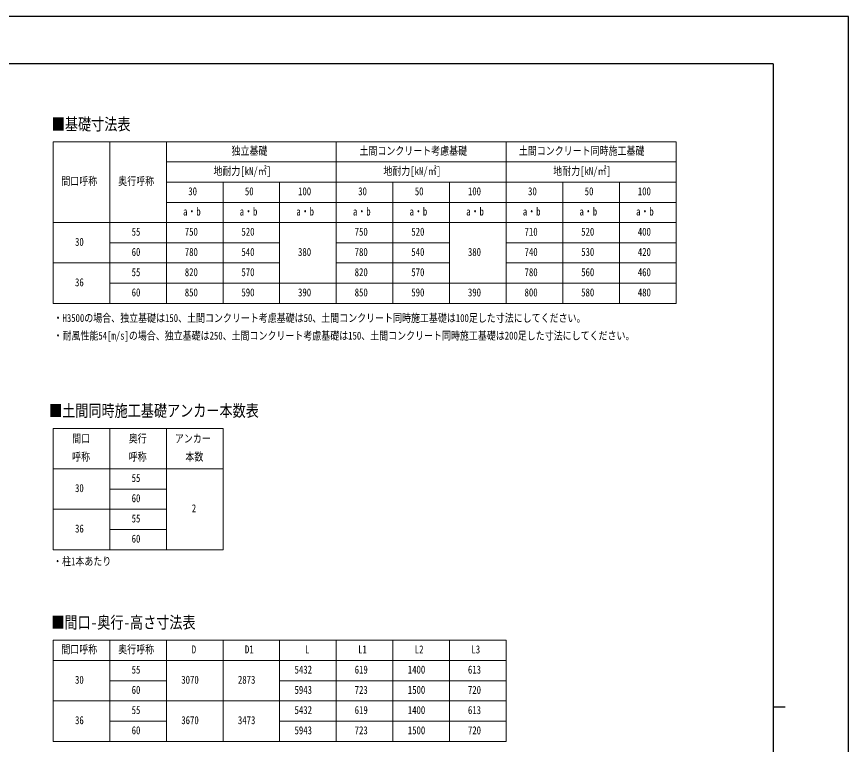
# Model space of a CAD drawing. Units: millimetres, scale not verified. Extents: x -12615 to 12615, y -8910 to 8910.
# Drawn here: x 2334 to 12615, y -88 to 8910 of the extents above; entities that cross this region are included whole.
import ezdxf
from ezdxf.enums import TextEntityAlignment as Align

# ---------------------------------------------------------------- set-up
doc = ezdxf.new("R2010")
doc.units = ezdxf.units.MM
doc.header["$LTSCALE"] = 40
doc.layers.add('0-1_TABLE1', color=7, linetype='Continuous', lineweight=18)
doc.layers.add('0-2_USER1', color=3, linetype='Continuous')
doc.layers.add('0-8_YKK_ZWAK', color=7, linetype='Continuous')
doc.styles.add('ＭＳ ゴシック', font='')
doc.styles.get('ＭＳ ゴシック').set_extended_font_data('MS Gothic')

msp = doc.modelspace()

# ---------------------------------------------------------------- linework, layer by layer
at = {"layer": '0-1_TABLE1'}
for p, q in [((2785.06, 7364), (10485.06, 7364)), ((2785.06, 7364), (2785.06, 5364)), ((3485.06, 7364), (3485.06, 5364)), ((4185.06, 7364), (4185.06, 5364)), ((6285.06, 7364), (6285.06, 5364)), ((8385.06, 7364), (8385.06, 5364)), ((4185.06, 7114), (10485.06, 7114)), ((4185.06, 6864), (10485.06, 6864)), ((4885.06, 6864), (4885.06, 5364)), ((5585.06, 6864), (5585.06, 5364)), ((6985.06, 6864), (6985.06, 5364)), ((7685.06, 6864), (7685.06, 5364)), ((9085.06, 6864), (9085.06, 5364)), ((9785.06, 6864), (9785.06, 5364)), ((4185.06, 6614), (10485.06, 6614)), ((2785.06, 6364), (10485.06, 6364)), ((3485.06, 6114), (5585.06, 6114)), ((6285.06, 6114), (7685.06, 6114)), ((8385.06, 6114), (10485.06, 6114)), ((2785.06, 5864), (5585.06, 5864)), ((6285.06, 5864), (7685.06, 5864)), ((8385.06, 5864), (10485.06, 5864)), ((3485.06, 5614), (10485.06, 5614)), ((2785.06, 3819.36), (4885.06, 3819.36)), ((2785.06, 3819.36), (2785.06, 2319.36)), ((4185.06, 3819.36), (4185.06, 2319.36)), ((4885.06, 3819.36), (4885.06, 2319.36)), ((2785.06, 3319.36), (4885.06, 3319.36)), ((3485.06, 3069.36), (4185.06, 3069.36)), ((2785.06, 2819.36), (4185.06, 2819.36)), ((3485.06, 2569.36), (4185.06, 2569.36)), ((2785.06, 1200), (8385.06, 1200)), ((2785.06, 1200), (2785.06, -50)), ((3485.06, 1200), (3485.06, -50)), ((4185.06, 1200), (4185.06, -50)), ((4885.06, 1200), (4885.06, -50)), ((5585.06, 1200), (5585.06, -50)), ((6285.06, 1200), (6285.06, -50)), ((6985.06, 1200), (6985.06, -50)), ((7685.06, 1200), (7685.06, -50)), ((8385.06, 1200), (8385.06, -50)), ((2785.06, 950), (8385.06, 950)), ((3485.06, 700), (4185.06, 700)), ((5585.06, 700), (8385.06, 700)), ((2785.06, 450), (8385.06, 450)), ((3485.06, 200), (4185.06, 200)), ((5585.06, 200), (8385.06, 200)), ((2785.06, -50), (8385.06, -50))]:
    msp.add_line(p, q, dxfattribs=at)
for points in [[(10485.06, 7364), (10485.06, 6864), (10485.06, 5364)], [(2785.06, 5364), (3485.06, 5364), (10485.06, 5364)], [(3485.06, 3819.36), (3485.06, 3069.36), (3485.06, 2819.36), (3485.06, 2569.36), (3485.06, 2319.36)], [(2785.06, 2319.36), (3485.06, 2319.36), (4185.06, 2319.36), (4885.06, 2319.36)]]:
    msp.add_lwpolyline(points, dxfattribs=at)
at = {"layer": '0-8_YKK_ZWAK'}
for p, q in [((11685.06, 8325), (-11714.94, 8325)), ((11685.06, 8325), (11685.06, -7575)), ((11685.06, 375), (11835.06, 375))]:
    msp.add_line(p, q, dxfattribs=at)
msp.add_lwpolyline([(-12615, -8910), (12615, -8910), (12615, 8910), (-12615, 8910)], close=True, dxfattribs=at)

# ---------------------------------------------------------------- texts
at = {"layer": '0-1_TABLE1', "style": 'ＭＳ ゴシック', "width": 0.8}
for s, p in [('独立基礎', (4990.26, 7171.5)), ('土間コンクリート考慮基礎', (6571.86, 7171.5)), ('土間コンクリート同時施工基礎', (8542.26, 7171.5)), ('地耐力[kN/㎡]', (4767.06, 6921.5)), ('地耐力[kN/㎡]', (6867.06, 6921.5)), ('地耐力[kN/㎡]', (8967.06, 6921.5)), ('間口呼称', (2886.66, 6796.5)), ('奥行呼称', (3590.26, 6796.5)), ('30', (4455.86, 6671.5)), ('50', (5155.86, 6671.5)), ('100', (5812.66, 6671.5)), ('30', (6555.86, 6671.5)), ('50', (7255.86, 6671.5)), ('100', (7912.66, 6671.5)), ('30', (8655.86, 6671.5)), ('50', (9355.86, 6671.5)), ('100', (10012.66, 6671.5)), ('a・b', (4391.06, 6421.5)), ('a・b', (5091.06, 6421.5)), ('a・b', (5791.06, 6421.5)), ('a・b', (6491.06, 6421.5)), ('a・b', (7191.06, 6421.5)), ('a・b', (7891.06, 6421.5)), ('a・b', (8591.06, 6421.5)), ('a・b', (9291.06, 6421.5)), ('a・b', (9991.06, 6421.5)), ('55', (3755.86, 6171.5)), ('750', (4412.66, 6171.5)), ('520', (5112.66, 6171.5)), ('750', (6512.66, 6171.5)), ('520', (7212.66, 6171.5)), ('710', (8612.66, 6171.5)), ('520', (9312.66, 6171.5)), ('400', (10012.66, 6171.5)), ('30', (3055.86, 6046.5)), ('60', (3755.86, 5921.5)), ('780', (4412.66, 5921.5)), ('540', (5112.66, 5921.5)), ('380', (5812.66, 5921.5)), ('780', (6512.66, 5921.5)), ('540', (7212.66, 5921.5)), ('380', (7912.66, 5921.5)), ('740', (8612.66, 5921.5)), ('530', (9312.66, 5921.5)), ('420', (10012.66, 5921.5)), ('55', (3755.86, 5671.5)), ('820', (4412.66, 5671.5)), ('570', (5112.66, 5671.5)), ('820', (6512.66, 5671.5)), ('570', (7212.66, 5671.5)), ('780', (8612.66, 5671.5)), ('560', (9312.66, 5671.5)), ('460', (10012.66, 5671.5)), ('36', (3055.86, 5546.5)), ('60', (3755.86, 5421.5)), ('850', (4412.66, 5421.5)), ('590', (5112.66, 5421.5)), ('390', (5812.66, 5421.5)), ('850', (6512.66, 5421.5)), ('590', (7212.66, 5421.5)), ('390', (7912.66, 5421.5)), ('800', (8612.66, 5421.5)), ('580', (9312.66, 5421.5)), ('480', (10012.66, 5421.5)), ('間口', (3019.86, 3614.36)), ('奥行', (3719.86, 3614.36)), ('アンカー', (4290.26, 3614.36)), ('呼称', (3019.86, 3389.36)), ('呼称', (3719.86, 3389.36)), ('本数', (4419.86, 3389.36)), ('55', (3755.86, 3126.86)), ('30', (3055.86, 3001.86)), ('60', (3755.86, 2876.86)), ('2', (4499.06, 2751.86)), ('55', (3755.86, 2626.86)), ('36', (3055.86, 2501.86)), ('60', (3755.86, 2376.86)), ('間口呼称', (2886.66, 1007.5)), ('奥行呼称', (3590.26, 1007.5)), ('D', (4499.06, 1007.5)), ('D1', (5155.86, 1007.5)), ('L', (5899.06, 1007.5)), ('L1', (6555.86, 1007.5)), ('L2', (7255.86, 1007.5)), ('L3', (7955.86, 1007.5)), ('55', (3755.86, 757.5)), ('5432', (5769.46, 757.5)), ('619', (6512.66, 757.5)), ('1400', (7169.46, 757.5)), ('613', (7912.66, 757.5)), ('30', (3055.86, 632.5)), ('3070', (4369.46, 632.5)), ('2873', (5069.46, 632.5)), ('60', (3755.86, 507.5)), ('5943', (5769.46, 507.5)), ('723', (6512.66, 507.5)), ('1500', (7169.46, 507.5)), ('720', (7912.66, 507.5)), ('55', (3755.86, 257.5)), ('5432', (5769.46, 257.5)), ('619', (6512.66, 257.5)), ('1400', (7169.46, 257.5)), ('613', (7912.66, 257.5)), ('36', (3055.86, 132.5)), ('3670', (4369.46, 132.5)), ('3473', (5069.46, 132.5)), ('60', (3755.86, 7.5)), ('5943', (5769.46, 7.5)), ('723', (6512.66, 7.5)), ('1500', (7169.46, 7.5)), ('720', (7912.66, 7.5))]:
    msp.add_text(s, height=98.97, dxfattribs=at).set_placement(p, align=Align.BOTTOM_LEFT)
at = {"layer": '0-2_USER1', "style": 'ＭＳ ゴシック', "width": 0.8}
for s, height, p in [('■基礎寸法表', 148.5, (2768.89, 7460.81)), ('・H3500の場合、独立基礎は150、土間コンクリート考慮基礎は50、土間コンクリート同時施工基礎は100足した寸法にしてください。', 98.97, (2790.23, 5104.72)), ('・耐風性能54[m/s]の場合、独立基礎は250、土間コンクリート考慮基礎は150、土間コンクリート同時施工基礎は200足した寸法にしてください。', 98.97, (2790.23, 4886.58)), ('■土間同時施工基礎アンカー本数表', 148.5, (2734.99, 3919.96)), ('・柱1本あたり', 98.97, (2785.06, 2096.28)), ('■間口-奥行-高さ寸法表', 148.5, (2763.46, 1301.39))]:
    msp.add_text(s, height=height, dxfattribs=at).set_placement(p, align=Align.BOTTOM_LEFT)

doc.saveas('drawing.dxf')
